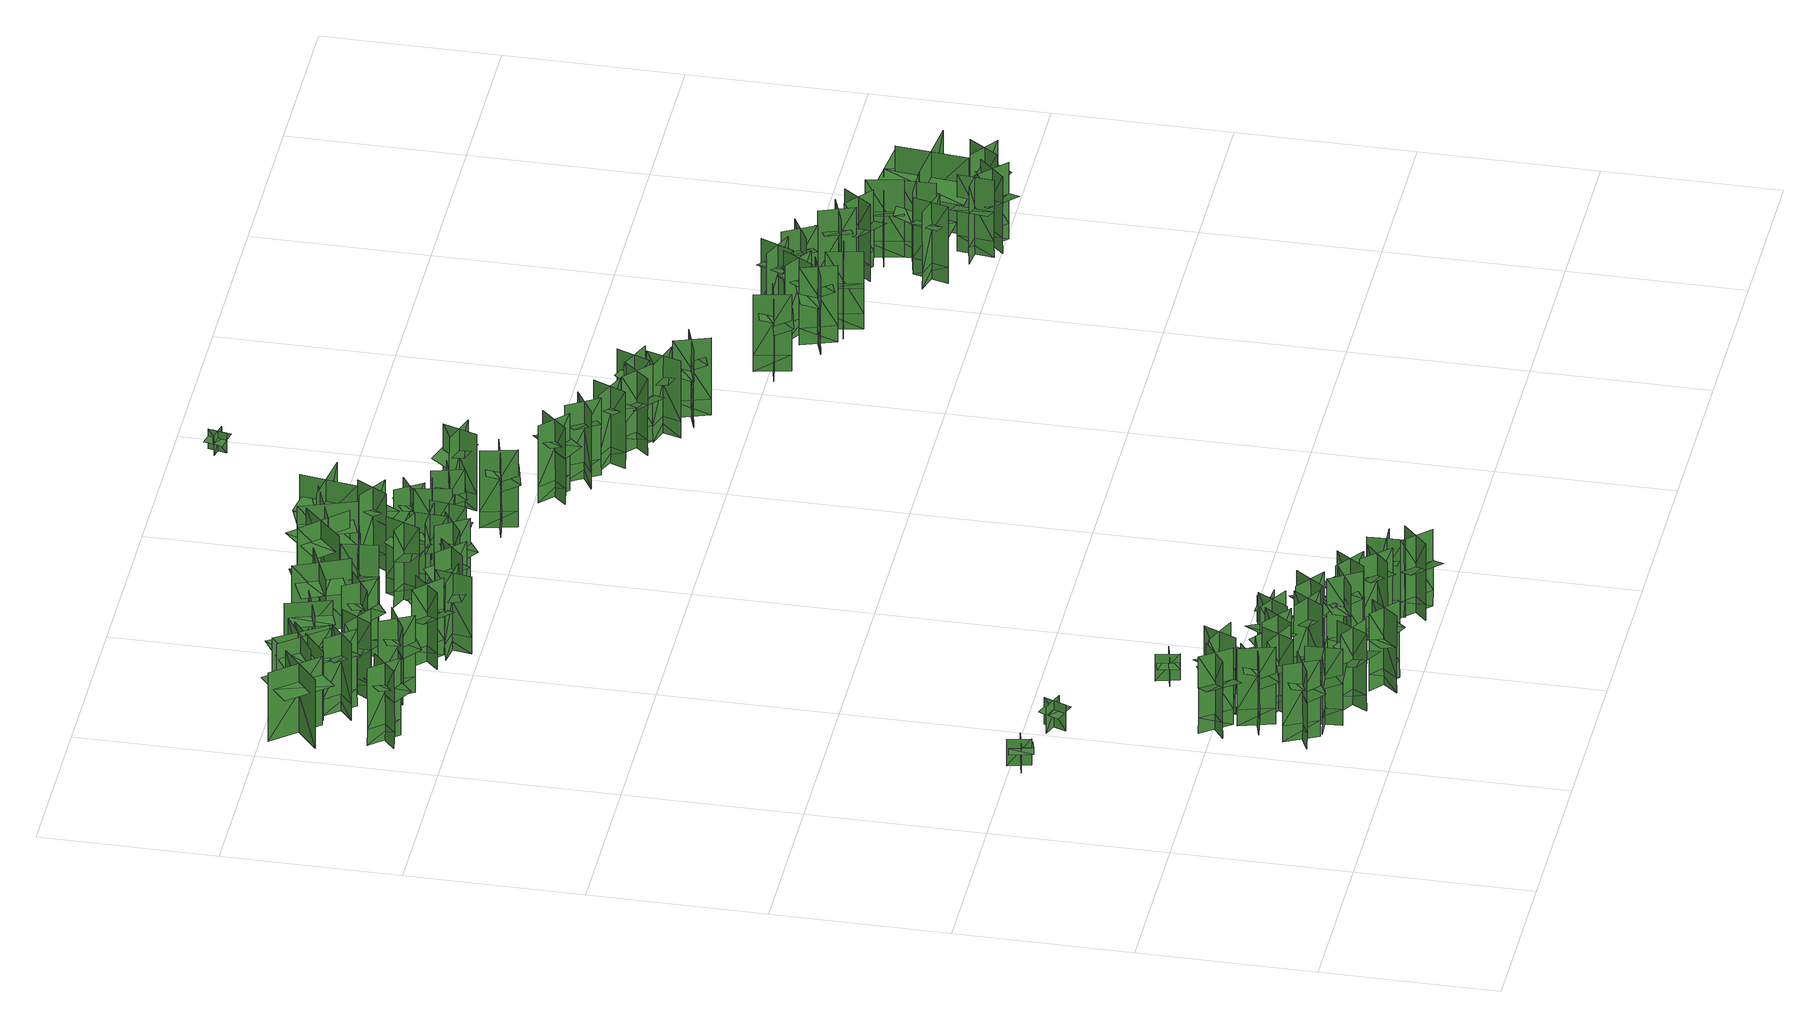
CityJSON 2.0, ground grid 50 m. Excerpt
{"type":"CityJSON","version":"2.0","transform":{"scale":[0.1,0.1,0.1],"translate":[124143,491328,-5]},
"CityObjects":{
"tree1":{"type":"SolitaryVegetationObject","geometry":[{"type":"MultiSurface","lod":"1","boundaries":[[[0,1,2]],[[0,2,3]],[[4,5,6]],[[4,6,7]],[[8,9,10]],[[8,10,11]],[[8,11,12]],[[8,12,13]]]}]},
"tree2":{"type":"SolitaryVegetationObject","geometry":[{"type":"MultiSurface","lod":"1","boundaries":[[[14,15,16]],[[14,16,17]],[[18,19,20]],[[18,20,21]],[[22,23,19]],[[22,19,18]],[[24,25,15]],[[24,15,14]],[[26,27,28]],[[26,28,29]],[[30,31,32]],[[30,32,33]]]}]},
"tree3":{"type":"SolitaryVegetationObject","geometry":[{"type":"MultiSurface","lod":"1","boundaries":[[[34,35,36]],[[34,36,37]],[[38,39,40]],[[38,40,41]],[[42,43,39]],[[42,39,38]],[[44,45,35]],[[44,35,34]],[[46,47,48]],[[46,48,49]],[[50,51,52]],[[50,52,53]]]}]},
"tree4":{"type":"SolitaryVegetationObject","geometry":[{"type":"MultiSurface","lod":"1","boundaries":[[[54,55,56]],[[54,56,57]],[[58,59,60]],[[58,60,61]],[[62,63,59]],[[62,59,58]],[[64,65,55]],[[64,55,54]],[[66,67,68]],[[66,68,69]],[[70,71,72]],[[70,72,73]]]}]},
"tree5":{"type":"SolitaryVegetationObject","geometry":[{"type":"MultiSurface","lod":"1","boundaries":[[[74,75,76]],[[74,76,77]],[[78,79,80]],[[78,80,81]],[[82,83,79]],[[82,79,78]],[[84,85,75]],[[84,75,74]],[[86,87,88]],[[86,88,89]],[[90,91,92]],[[90,92,93]]]}]},
"tree6":{"type":"SolitaryVegetationObject","geometry":[{"type":"MultiSurface","lod":"1","boundaries":[[[94,95,96]],[[94,96,97]],[[98,99,100]],[[98,100,101]],[[102,103,104]],[[102,104,105]],[[102,105,106]],[[102,106,107]]]}]},
"tree7":{"type":"SolitaryVegetationObject","geometry":[{"type":"MultiSurface","lod":"1","boundaries":[[[108,109,110]],[[108,110,111]],[[112,113,114]],[[112,114,115]],[[116,117,113]],[[116,113,112]],[[118,119,109]],[[118,109,108]],[[120,121,122]],[[120,122,123]],[[124,125,126]],[[124,126,127]]]}]},
"tree8":{"type":"SolitaryVegetationObject","geometry":[{"type":"MultiSurface","lod":"1","boundaries":[[[128,129,130]],[[128,130,131]],[[132,133,134]],[[132,134,135]],[[136,137,133]],[[136,133,132]],[[138,139,129]],[[138,129,128]],[[140,141,142]],[[140,142,143]],[[144,145,146]],[[144,146,147]]]}]},
"tree9":{"type":"SolitaryVegetationObject","geometry":[{"type":"MultiSurface","lod":"1","boundaries":[[[148,149,150]],[[148,150,151]],[[152,153,154]],[[152,154,155]],[[156,157,153]],[[156,153,152]],[[158,159,149]],[[158,149,148]],[[160,161,162]],[[160,162,163]],[[164,165,166]],[[164,166,167]]]}]},
"tree10":{"type":"SolitaryVegetationObject","geometry":[{"type":"MultiSurface","lod":"1","boundaries":[[[168,169,170]],[[168,170,171]],[[172,173,174]],[[172,174,175]],[[176,177,173]],[[176,173,172]],[[178,179,169]],[[178,169,168]],[[180,181,182]],[[180,182,183]],[[184,185,186]],[[184,186,187]]]}]},
"tree11":{"type":"SolitaryVegetationObject","geometry":[{"type":"MultiSurface","lod":"1","boundaries":[[[188,189,190]],[[188,190,191]],[[192,193,194]],[[192,194,195]],[[196,197,193]],[[196,193,192]],[[198,199,189]],[[198,189,188]],[[200,201,202]],[[200,202,203]],[[204,205,206]],[[204,206,207]]]}]},
"tree12":{"type":"SolitaryVegetationObject","geometry":[{"type":"MultiSurface","lod":"1","boundaries":[[[208,209,210]],[[208,210,211]],[[212,213,214]],[[212,214,215]],[[216,217,213]],[[216,213,212]],[[218,219,209]],[[218,209,208]],[[220,221,222]],[[220,222,223]],[[224,225,226]],[[224,226,227]]]}]},
"tree13":{"type":"SolitaryVegetationObject","geometry":[{"type":"MultiSurface","lod":"1","boundaries":[[[228,229,230]],[[228,230,231]],[[232,233,234]],[[232,234,235]],[[236,237,233]],[[236,233,232]],[[238,239,229]],[[238,229,228]],[[240,241,242]],[[240,242,243]],[[244,245,246]],[[244,246,247]]]}]},
"tree14":{"type":"SolitaryVegetationObject","geometry":[{"type":"MultiSurface","lod":"1","boundaries":[[[248,249,250]],[[248,250,251]],[[252,253,254]],[[252,254,255]],[[256,257,258]],[[256,258,259]],[[256,260,261]],[[256,261,257]]]}]},
"tree15":{"type":"SolitaryVegetationObject","geometry":[{"type":"MultiSurface","lod":"1","boundaries":[[[262,263,264]],[[262,264,265]],[[266,267,268]],[[266,268,269]],[[270,271,267]],[[270,267,266]],[[272,273,263]],[[272,263,262]],[[274,275,276]],[[274,276,277]],[[278,279,280]],[[278,280,281]]]}]},
"tree16":{"type":"SolitaryVegetationObject","geometry":[{"type":"MultiSurface","lod":"1","boundaries":[[[282,283,284]],[[282,284,285]],[[286,287,288]],[[286,288,289]],[[290,291,292]],[[290,292,293]],[[290,293,294]],[[290,294,295]]]}]},
"tree17":{"type":"SolitaryVegetationObject","geometry":[{"type":"MultiSurface","lod":"1","boundaries":[[[296,297,298]],[[296,298,299]],[[300,301,302]],[[300,302,303]],[[304,305,301]],[[304,301,300]],[[306,307,297]],[[306,297,296]],[[308,309,310]],[[308,310,311]],[[312,313,314]],[[312,314,315]]]}]},
"tree18":{"type":"SolitaryVegetationObject","geometry":[{"type":"MultiSurface","lod":"1","boundaries":[[[316,317,318]],[[316,318,319]],[[320,321,322]],[[320,322,323]],[[324,325,321]],[[324,321,320]],[[326,327,317]],[[326,317,316]],[[328,329,330]],[[328,330,331]],[[332,333,334]],[[332,334,335]]]}]},
"tree19":{"type":"SolitaryVegetationObject","geometry":[{"type":"MultiSurface","lod":"1","boundaries":[[[336,337,338]],[[336,338,339]],[[340,341,342]],[[340,342,343]],[[344,345,341]],[[344,341,340]],[[346,347,337]],[[346,337,336]],[[348,349,350]],[[348,350,351]],[[352,353,354]],[[352,354,355]]]}]},
"tree20":{"type":"SolitaryVegetationObject","geometry":[{"type":"MultiSurface","lod":"1","boundaries":[[[356,357,358]],[[356,358,359]],[[360,361,362]],[[360,362,363]],[[364,365,361]],[[364,361,360]],[[366,367,357]],[[366,357,356]],[[368,369,370]],[[368,370,371]],[[372,373,374]],[[372,374,375]]]}]},
"tree21":{"type":"SolitaryVegetationObject","geometry":[{"type":"MultiSurface","lod":"1","boundaries":[[[376,377,378]],[[376,378,379]],[[380,381,382]],[[380,382,383]],[[384,385,386]],[[384,386,387]],[[384,388,389]],[[384,389,385]]]}]},
"tree22":{"type":"SolitaryVegetationObject","geometry":[{"type":"MultiSurface","lod":"1","boundaries":[[[390,391,392]],[[390,392,393]],[[394,395,396]],[[394,396,397]],[[398,399,400]],[[398,400,401]],[[398,402,403]],[[398,403,399]]]}]},
"tree23":{"type":"SolitaryVegetationObject","geometry":[{"type":"MultiSurface","lod":"1","boundaries":[[[404,405,406]],[[404,406,407]],[[408,409,410]],[[408,410,411]],[[412,413,409]],[[412,409,408]],[[414,415,405]],[[414,405,404]],[[416,417,418]],[[416,418,419]],[[420,421,422]],[[420,422,423]]]}]},
"tree24":{"type":"SolitaryVegetationObject","geometry":[{"type":"MultiSurface","lod":"1","boundaries":[[[424,425,426]],[[424,426,427]],[[428,429,430]],[[428,430,431]],[[432,433,429]],[[432,429,428]],[[434,435,425]],[[434,425,424]],[[436,437,438]],[[436,438,439]],[[440,441,442]],[[440,442,443]]]}]},
"tree25":{"type":"SolitaryVegetationObject","geometry":[{"type":"MultiSurface","lod":"1","boundaries":[[[444,445,446]],[[444,446,447]],[[448,449,450]],[[448,450,451]],[[452,453,449]],[[452,449,448]],[[454,455,445]],[[454,445,444]],[[456,457,458]],[[456,458,459]],[[460,461,462]],[[460,462,463]]]}]},
"tree26":{"type":"SolitaryVegetationObject","geometry":[{"type":"MultiSurface","lod":"1","boundaries":[[[464,465,466]],[[464,466,467]],[[468,469,470]],[[468,470,471]],[[472,473,469]],[[472,469,468]],[[474,475,465]],[[474,465,464]],[[476,477,478]],[[476,478,479]],[[480,481,482]],[[480,482,483]]]}]},
"tree27":{"type":"SolitaryVegetationObject","geometry":[{"type":"MultiSurface","lod":"1","boundaries":[[[484,485,486]],[[484,486,487]],[[488,489,490]],[[488,490,491]],[[492,493,494]],[[492,494,495]],[[492,495,496]],[[492,496,497]]]}]},
"tree28":{"type":"SolitaryVegetationObject","geometry":[{"type":"MultiSurface","lod":"1","boundaries":[[[498,499,500]],[[498,500,501]],[[502,503,504]],[[502,504,505]],[[506,507,503]],[[506,503,502]],[[508,509,499]],[[508,499,498]],[[510,511,512]],[[510,512,513]],[[514,515,516]],[[514,516,517]]]}]},
"tree29":{"type":"SolitaryVegetationObject","geometry":[{"type":"MultiSurface","lod":"1","boundaries":[[[518,519,520]],[[518,520,521]],[[522,523,524]],[[522,524,525]],[[526,527,523]],[[526,523,522]],[[528,529,519]],[[528,519,518]],[[530,531,532]],[[530,532,533]],[[534,535,536]],[[534,536,537]]]}]},
"tree30":{"type":"SolitaryVegetationObject","geometry":[{"type":"MultiSurface","lod":"1","boundaries":[[[538,539,540]],[[538,540,541]],[[542,543,544]],[[542,544,545]],[[546,547,543]],[[546,543,542]],[[548,549,539]],[[548,539,538]],[[550,551,552]],[[550,552,553]],[[554,555,556]],[[554,556,557]]]}]},
"tree31":{"type":"SolitaryVegetationObject","geometry":[{"type":"MultiSurface","lod":"1","boundaries":[[[558,559,560]],[[558,560,561]],[[562,563,564]],[[562,564,565]],[[566,567,568]],[[566,568,569]],[[566,570,571]],[[566,571,567]]]}]},
"tree32":{"type":"SolitaryVegetationObject","geometry":[{"type":"MultiSurface","lod":"1","boundaries":[[[572,573,574]],[[572,574,575]],[[576,577,578]],[[576,578,579]],[[580,581,577]],[[580,577,576]],[[582,583,573]],[[582,573,572]],[[584,585,586]],[[584,586,587]],[[588,589,590]],[[588,590,591]]]}]},
"tree33":{"type":"SolitaryVegetationObject","geometry":[{"type":"MultiSurface","lod":"1","boundaries":[[[592,593,594]],[[592,594,595]],[[596,597,598]],[[596,598,599]],[[600,601,597]],[[600,597,596]],[[602,603,593]],[[602,593,592]],[[604,605,606]],[[604,606,607]],[[608,609,610]],[[608,610,611]]]}]},
"tree34":{"type":"SolitaryVegetationObject","geometry":[{"type":"MultiSurface","lod":"1","boundaries":[[[612,613,614]],[[612,614,615]],[[616,617,618]],[[616,618,619]],[[620,621,622]],[[620,622,623]],[[620,624,625]],[[620,625,621]]]}]},
"tree35":{"type":"SolitaryVegetationObject","geometry":[{"type":"MultiSurface","lod":"1","boundaries":[[[626,627,628]],[[626,628,629]],[[630,631,632]],[[630,632,633]],[[634,635,631]],[[634,631,630]],[[636,637,627]],[[636,627,626]],[[638,639,640]],[[638,640,641]],[[642,643,644]],[[642,644,645]]]}]},
"tree36":{"type":"SolitaryVegetationObject","geometry":[{"type":"MultiSurface","lod":"1","boundaries":[[[646,647,648]],[[646,648,649]],[[650,651,652]],[[650,652,653]],[[654,655,651]],[[654,651,650]],[[656,657,647]],[[656,647,646]],[[658,659,660]],[[658,660,661]],[[662,663,664]],[[662,664,665]]]}]},
"tree37":{"type":"SolitaryVegetationObject","geometry":[{"type":"MultiSurface","lod":"1","boundaries":[[[666,667,668]],[[666,668,669]],[[670,671,672]],[[670,672,673]],[[674,675,671]],[[674,671,670]],[[676,677,667]],[[676,667,666]],[[678,679,680]],[[678,680,681]],[[682,683,684]],[[682,684,685]]]}]},
"tree38":{"type":"SolitaryVegetationObject","geometry":[{"type":"MultiSurface","lod":"1","boundaries":[[[686,687,688]],[[686,688,689]],[[690,691,692]],[[690,692,693]],[[694,695,691]],[[694,691,690]],[[696,697,687]],[[696,687,686]],[[698,699,700]],[[698,700,701]],[[702,703,704]],[[702,704,705]]]}]},
"tree39":{"type":"SolitaryVegetationObject","geometry":[{"type":"MultiSurface","lod":"1","boundaries":[[[706,707,708]],[[706,708,709]],[[710,711,712]],[[710,712,713]],[[714,715,711]],[[714,711,710]],[[716,717,707]],[[716,707,706]],[[718,719,720]],[[718,720,721]],[[722,723,724]],[[722,724,725]]]}]},
"tree40":{"type":"SolitaryVegetationObject","geometry":[{"type":"MultiSurface","lod":"1","boundaries":[[[726,727,728]],[[726,728,729]],[[730,731,732]],[[730,732,733]],[[734,735,736]],[[734,736,737]],[[734,738,739]],[[734,739,735]]]}]},
"tree41":{"type":"SolitaryVegetationObject","geometry":[{"type":"MultiSurface","lod":"1","boundaries":[[[740,741,742]],[[740,742,743]],[[744,745,746]],[[744,746,747]],[[748,749,745]],[[748,745,744]],[[750,751,741]],[[750,741,740]],[[752,753,754]],[[752,754,755]],[[756,757,758]],[[756,758,759]]]}]},
"tree42":{"type":"SolitaryVegetationObject","geometry":[{"type":"MultiSurface","lod":"1","boundaries":[[[760,761,762]],[[760,762,763]],[[764,765,766]],[[764,766,767]],[[768,769,770]],[[768,770,771]],[[768,772,773]],[[768,773,769]]]}]},
"tree43":{"type":"SolitaryVegetationObject","geometry":[{"type":"MultiSurface","lod":"1","boundaries":[[[774,775,776]],[[774,776,777]],[[778,779,780]],[[778,780,781]],[[782,783,779]],[[782,779,778]],[[784,785,775]],[[784,775,774]],[[786,787,788]],[[786,788,789]],[[790,791,792]],[[790,792,793]]]}]},
"tree44":{"type":"SolitaryVegetationObject","geometry":[{"type":"MultiSurface","lod":"1","boundaries":[[[794,795,796]],[[794,796,797]],[[798,799,800]],[[798,800,801]],[[802,803,799]],[[802,799,798]],[[804,805,795]],[[804,795,794]],[[806,807,808]],[[806,808,809]],[[810,811,812]],[[810,812,813]]]}]},
"tree45":{"type":"SolitaryVegetationObject","geometry":[{"type":"MultiSurface","lod":"1","boundaries":[[[814,815,816]],[[814,816,817]],[[818,819,820]],[[818,820,821]],[[822,823,819]],[[822,819,818]],[[824,825,815]],[[824,815,814]],[[826,827,828]],[[826,828,829]],[[830,831,832]],[[830,832,833]]]}]},
"tree46":{"type":"SolitaryVegetationObject","geometry":[{"type":"MultiSurface","lod":"1","boundaries":[[[834,835,836]],[[834,836,837]],[[838,839,840]],[[838,840,841]],[[842,843,844]],[[842,844,845]],[[842,845,846]],[[842,846,847]]]}]},
"tree47":{"type":"SolitaryVegetationObject","geometry":[{"type":"MultiSurface","lod":"1","boundaries":[[[848,849,850]],[[848,850,851]],[[852,853,854]],[[852,854,855]],[[856,857,853]],[[856,853,852]],[[858,859,849]],[[858,849,848]],[[860,861,862]],[[860,862,863]],[[864,865,866]],[[864,866,867]]]}]},
"tree48":{"type":"SolitaryVegetationObject","geometry":[{"type":"MultiSurface","lod":"1","boundaries":[[[868,869,870]],[[868,870,871]],[[872,873,874]],[[872,874,875]],[[876,877,873]],[[876,873,872]],[[878,879,869]],[[878,869,868]],[[880,881,882]],[[880,882,883]],[[884,885,886]],[[884,886,887]]]}]},
"tree49":{"type":"SolitaryVegetationObject","geometry":[{"type":"MultiSurface","lod":"1","boundaries":[[[888,889,890]],[[888,890,891]],[[892,893,894]],[[892,894,895]],[[896,897,893]],[[896,893,892]],[[898,899,889]],[[898,889,888]],[[900,901,902]],[[900,902,903]],[[904,905,906]],[[904,906,907]]]}]},
"tree50":{"type":"SolitaryVegetationObject","geometry":[{"type":"MultiSurface","lod":"1","boundaries":[[[908,909,910]],[[908,910,911]],[[912,913,914]],[[912,914,915]],[[916,917,913]],[[916,913,912]],[[918,919,909]],[[918,909,908]],[[920,921,922]],[[920,922,923]],[[924,925,926]],[[924,926,927]]]}]},
"tree51":{"type":"SolitaryVegetationObject","geometry":[{"type":"MultiSurface","lod":"1","boundaries":[[[928,929,930]],[[928,930,931]],[[932,933,934]],[[932,934,935]],[[936,937,933]],[[936,933,932]],[[938,939,929]],[[938,929,928]],[[940,941,942]],[[940,942,943]],[[944,945,946]],[[944,946,947]]]}]},
"tree52":{"type":"SolitaryVegetationObject","geometry":[{"type":"MultiSurface","lod":"1","boundaries":[[[948,949,950]],[[948,950,951]],[[952,953,954]],[[952,954,955]],[[956,957,953]],[[956,953,952]],[[958,959,949]],[[958,949,948]],[[960,961,962]],[[960,962,963]],[[964,965,966]],[[964,966,967]]]}]},
"tree53":{"type":"SolitaryVegetationObject","geometry":[{"type":"MultiSurface","lod":"1","boundaries":[[[968,969,970]],[[968,970,971]],[[972,973,974]],[[972,974,975]],[[976,977,973]],[[976,973,972]],[[978,979,969]],[[978,969,968]],[[980,981,982]],[[980,982,983]],[[984,985,986]],[[984,986,987]]]}]},
"tree54":{"type":"SolitaryVegetationObject","geometry":[{"type":"MultiSurface","lod":"1","boundaries":[[[988,989,990]],[[988,990,991]],[[992,993,994]],[[992,994,995]],[[996,997,998]],[[996,998,999]],[[996,999,1000]],[[996,1000,1001]]]}]},
"tree55":{"type":"SolitaryVegetationObject","geometry":[{"type":"MultiSurface","lod":"1","boundaries":[[[1002,1003,1004]],[[1002,1004,1005]],[[1006,1007,1008]],[[1006,1008,1009]],[[1010,1011,1007]],[[1010,1007,1006]],[[1012,1013,1003]],[[1012,1003,1002]],[[1014,1015,1016]],[[1014,1016,1017]],[[1018,1019,1020]],[[1018,1020,1021]]]}]},
"tree56":{"type":"SolitaryVegetationObject","geometry":[{"type":"MultiSurface","lod":"1","boundaries":[[[1022,1023,1024]],[[1022,1024,1025]],[[1026,1027,1028]],[[1026,1028,1029]],[[1030,1031,1027]],[[1030,1027,1026]],[[1032,1033,1023]],[[1032,1023,1022]],[[1034,1035,1036]],[[1034,1036,1037]],[[1038,1039,1040]],[[1038,1040,1041]]]}]},
"tree57":{"type":"SolitaryVegetationObject","geometry":[{"type":"MultiSurface","lod":"1","boundaries":[[[1042,1043,1044]],[[1042,1044,1045]],[[1046,1047,1048]],[[1046,1048,1049]],[[1050,1051,1047]],[[1050,1047,1046]],[[1052,1053,1043]],[[1052,1043,1042]],[[1054,1055,1056]],[[1054,1056,1057]],[[1058,1059,1060]],[[1058,1060,1061]]]}]},
"tree58":{"type":"SolitaryVegetationObject","geometry":[{"type":"MultiSurface","lod":"1","boundaries":[[[1062,1063,1064]],[[1062,1064,1065]],[[1066,1067,1068]],[[1066,1068,1069]],[[1070,1071,1067]],[[1070,1067,1066]],[[1072,1073,1063]],[[1072,1063,1062]],[[1074,1075,1076]],[[1074,1076,1077]],[[1078,1079,1080]],[[1078,1080,1081]]]}]},
"tree59":{"type":"SolitaryVegetationObject","geometry":[{"type":"MultiSurface","lod":"1","boundaries":[[[1082,1083,1084]],[[1082,1084,1085]],[[1086,1087,1088]],[[1086,1088,1089]],[[1090,1091,1087]],[[1090,1087,1086]],[[1092,1093,1083]],[[1092,1083,1082]],[[1094,1095,1096]],[[1094,1096,1097]],[[1098,1099,1100]],[[1098,1100,1101]]]}]},
"tree60":{"type":"SolitaryVegetationObject","geometry":[{"type":"MultiSurface","lod":"1","boundaries":[[[1102,1103,1104]],[[1102,1104,1105]],[[1106,1107,1108]],[[1106,1108,1109]],[[1110,1111,1107]],[[1110,1107,1106]],[[1112,1113,1103]],[[1112,1103,1102]],[[1114,1115,1116]],[[1114,1116,1117]],[[1118,1119,1120]],[[1118,1120,1121]]]}]},
"tree61":{"type":"SolitaryVegetationObject","geometry":[{"type":"MultiSurface","lod":"1","boundaries":[[[1122,1123,1124]],[[1122,1124,1125]],[[1126,1127,1128]],[[1126,1128,1129]],[[1130,1131,1127]],[[1130,1127,1126]],[[1132,1133,1123]],[[1132,1123,1122]],[[1134,1135,1136]],[[1134,1136,1137]],[[1138,1139,1140]],[[1138,1140,1141]]]}]},
"tree62":{"type":"SolitaryVegetationObject","geometry":[{"type":"MultiSurface","lod":"1","boundaries":[[[1142,1143,1144]],[[1142,1144,1145]],[[1146,1147,1148]],[[1146,1148,1149]],[[1150,1151,1147]],[[1150,1147,1146]],[[1152,1153,1143]],[[1152,1143,1142]],[[1154,1155,1156]],[[1154,1156,1157]],[[1158,1159,1160]],[[1158,1160,1161]]]}]},
"tree63":{"type":"SolitaryVegetationObject","geometry":[{"type":"MultiSurface","lod":"1","boundaries":[[[1162,1163,1164]],[[1162,1164,1165]],[[1166,1167,1168]],[[1166,1168,1169]],[[1170,1171,1167]],[[1170,1167,1166]],[[1172,1173,1163]],[[1172,1163,1162]],[[1174,1175,1176]],[[1174,1176,1177]],[[1178,1179,1180]],[[1178,1180,1181]]]}]},
"tree64":{"type":"SolitaryVegetationObject","geometry":[{"type":"MultiSurface","lod":"1","boundaries":[[[1182,1183,1184]],[[1182,1184,1185]],[[1186,1187,1188]],[[1186,1188,1189]],[[1190,1191,1187]],[[1190,1187,1186]],[[1192,1193,1183]],[[1192,1183,1182]],[[1194,1195,1196]],[[1194,1196,1197]],[[1198,1199,1200]],[[1198,1200,1201]]]}]},
"tree65":{"type":"SolitaryVegetationObject","geometry":[{"type":"MultiSurface","lod":"1","boundaries":[[[1202,1203,1204]],[[1202,1204,1205]],[[1206,1207,1208]],[[1206,1208,1209]],[[1210,1211,1207]],[[1210,1207,1206]],[[1212,1213,1203]],[[1212,1203,1202]],[[1214,1215,1216]],[[1214,1216,1217]],[[1218,1219,1220]],[[1218,1220,1221]]]}]},
"tree66":{"type":"SolitaryVegetationObject","geometry":[{"type":"MultiSurface","lod":"1","boundaries":[[[1222,1223,1224]],[[1222,1224,1225]],[[1226,1227,1228]],[[1226,1228,1229]],[[1230,1231,1227]],[[1230,1227,1226]],[[1232,1233,1223]],[[1232,1223,1222]],[[1234,1235,1236]],[[1234,1236,1237]],[[1238,1239,1240]],[[1238,1240,1241]]]}]},
"tree67":{"type":"SolitaryVegetationObject","geometry":[{"type":"MultiSurface","lod":"1","boundaries":[[[1242,1243,1244]],[[1242,1244,1245]],[[1246,1247,1248]],[[1246,1248,1249]],[[1250,1251,1247]],[[1250,1247,1246]],[[1252,1253,1243]],[[1252,1243,1242]],[[1254,1255,1256]],[[1254,1256,1257]],[[1258,1259,1260]],[[1258,1260,1261]]]}]},
"tree68":{"type":"SolitaryVegetationObject","geometry":[{"type":"MultiSurface","lod":"1","boundaries":[[[1262,1263,1264]],[[1262,1264,1265]],[[1266,1267,1268]],[[1266,1268,1269]],[[1270,1271,1267]],[[1270,1267,1266]],[[1272,1273,1263]],[[1272,1263,1262]],[[1274,1275,1276]],[[1274,1276,1277]],[[1278,1279,1280]],[[1278,1280,1281]]]}]},
"tree69":{"type":"SolitaryVegetationObject","geometry":[{"type":"MultiSurface","lod":"1","boundaries":[[[1282,1283,1284]],[[1282,1284,1285]],[[1286,1287,1288]],[[1286,1288,1289]],[[1290,1291,1287]],[[1290,1287,1286]],[[1292,1293,1283]],[[1292,1283,1282]],[[1294,1295,1296]],[[1294,1296,1297]],[[1298,1299,1300]],[[1298,1300,1301]]]}]},
"tree70":{"type":"SolitaryVegetationObject","geometry":[{"type":"MultiSurface","lod":"1","boundaries":[[[1302,1303,1304]],[[1302,1304,1305]],[[1306,1307,1308]],[[1306,1308,1309]],[[1310,1311,1307]],[[1310,1307,1306]],[[1312,1313,1303]],[[1312,1303,1302]],[[1314,1315,1316]],[[1314,1316,1317]],[[1318,1319,1320]],[[1318,1320,1321]]]}]},
"tree71":{"type":"SolitaryVegetationObject","geometry":[{"type":"MultiSurface","lod":"1","boundaries":[[[1322,1323,1324]],[[1322,1324,1325]],[[1326,1327,1328]],[[1326,1328,1329]],[[1330,1331,1332]],[[1330,1332,1333]],[[1330,1333,1334]],[[1330,1334,1335]]]}]},
"tree72":{"type":"SolitaryVegetationObject","geometry":[{"type":"MultiSurface","lod":"1","boundaries":[[[1336,1337,1338]],[[1336,1338,1339]],[[1340,1341,1342]],[[1340,1342,1343]],[[1344,1345,1341]],[[1344,1341,1340]],[[1346,1347,1337]],[[1346,1337,1336]],[[1348,1349,1350]],[[1348,1350,1351]],[[1352,1353,1354]],[[1352,1354,1355]]]}]}
},
"vertices":[
[332,1010,10],[348,945,10],[348,945,94],[332,1010,94],[304,965,10],[369,981,10],[369,981,94],[304,965,94],[328,1005,67],[298,998,67],[315,933,67],[345,940,67],[375,948,67],[358,1013,67],
[641,276,74],[548,232,74],[547,233,268],[641,277,268],[568,303,74],[612,209,74],[613,209,268],[569,303,268],[569,303,22],[613,209,22],[641,277,22],[547,233,22],[641,277,169],[547,233,169],[570,185,187],[663,229,187],[560,239,199],[630,272,199],[613,308,210],[543,274,210],
[726,211,75],[622,203,75],[622,205,270],[726,212,270],[667,262,76],[674,159,76],[675,159,270],[668,262,270],[668,262,24],[675,159,24],[726,212,24],[622,205,24],[726,212,170],[622,204,170],[626,151,189],[730,159,189],[637,205,201],[714,211,201],[711,251,212],[633,244,212],
[644,452,61],[583,535,61],[585,536,255],[646,453,255],[657,529,61],[573,468,61],[574,467,255],[657,528,255],[657,528,9],[574,467,9],[646,453,9],[585,536,9],[645,452,156],[584,536,156],[541,505,174],[602,421,174],[593,524,186],[639,462,186],[670,485,197],[624,548,197],
[707,402,62],[607,373,62],[607,375,257],[706,404,257],[638,440,63],[668,341,63],[668,341,257],[639,440,257],[639,440,11],[668,341,11],[706,404,11],[607,375,11],[706,403,157],[607,374,157],[622,323,176],[721,353,176],[621,378,188],[695,401,188],[684,438,199],[609,416,199],
[503,936,13],[565,912,13],[565,912,97],[503,936,97],[524,887,13],[548,950,13],[548,950,97],[524,887,97],[505,930,70],[494,901,70],[557,878,70],[568,907,70],[578,936,70],[516,959,70],
[825,124,77],[735,175,77],[736,177,272],[826,126,272],[804,200,77],[754,110,77],[754,109,272],[805,199,272],[805,199,26],[754,109,26],[826,126,26],[736,177,26],[826,125,172],[735,176,172],[710,130,191],[800,79,191],[748,169,203],[816,132,203],[835,166,213],[767,203,213],
[782,321,62],[689,367,62],[689,368,257],[782,322,257],[757,395,63],[711,302,63],[712,302,257],[758,395,257],[758,395,11],[712,302,11],[782,322,11],[689,368,11],[782,322,157],[689,368,157],[666,320,176],[759,274,176],[702,361,188],[772,327,188],[789,363,199],[719,397,199],
[695,456,59],[737,550,59],[739,550,254],[697,455,254],[768,484,59],[674,526,59],[673,525,254],[768,483,254],[768,483,8],[673,525,8],[697,455,8],[739,550,8],[696,455,154],[738,550,154],[690,571,173],[648,477,173],[732,537,185],[701,466,185],[737,450,195],[768,521,195],
[848,47,81],[916,126,81],[917,125,276],[850,46,276],[926,53,82],[848,120,82],[847,120,276],[926,52,276],[926,52,30],[847,120,30],[850,46,30],[917,125,30],[849,47,176],[916,125,176],[876,160,195],[809,81,195],[907,114,207],[857,55,207],[887,30,218],[937,89,218],
[823,425,40],[789,472,40],[790,473,149],[824,426,149],[831,469,40],[783,434,40],[784,434,149],[831,468,149],[831,468,11],[784,434,11],[824,426,11],[790,473,11],[824,425,93],[790,473,93],[766,455,104],[800,408,104],[794,466,111],[820,431,111],[838,444,117],[812,479,117],
[783,400,61],[865,338,61],[864,336,256],[782,399,256],[793,323,61],[855,405,61],[855,406,256],[792,323,256],[792,323,10],[855,406,10],[782,399,10],[864,336,10],[782,399,156],[864,337,156],[896,379,175],[814,442,175],[853,345,187],[791,392,187],[767,360,197],[830,314,197],
[181,2707,62],[104,2638,62],[103,2640,257],[180,2709,257],[103,2712,62],[172,2635,62],[172,2635,257],[103,2713,257],[103,2713,11],[172,2635,11],[180,2709,11],[103,2640,11],[180,2708,157],[103,2639,157],[138,2600,176],[215,2669,176],[114,2649,188],[171,2701,188],[145,2730,198],[87,2678,198],
[48,2972,28],[154,2845,28],[154,2845,247],[48,2972,247],[37,2842,28],[164,2947,28],[164,2947,247],[37,2842,247],[57,2961,190],[154,2845,190],[204,2886,190],[108,3003,190],[7,2919,190],[104,2803,190],
[867,348,63],[919,438,63],[920,437,258],[868,348,258],[943,368,64],[853,420,64],[853,419,258],[942,367,258],[942,367,12],[853,419,12],[868,348,12],[920,437,12],[868,348,158],[920,437,158],[874,464,177],[822,375,177],[913,425,189],[874,358,189],[908,338,200],[947,406,200],
[853,668,16],[787,653,16],[787,653,100],[853,668,100],[807,696,16],[823,631,16],[823,631,100],[807,696,100],[847,672,73],[840,702,73],[775,685,73],[782,655,73],[790,625,73],[855,641,73],
[882,334,60],[969,278,60],[968,277,254],[881,332,254],[898,257,60],[954,345,60],[953,345,254],[898,258,254],[898,258,8],[953,345,8],[881,332,8],[968,277,8],[881,333,155],[969,277,155],[997,322,174],[909,377,174],[957,285,185],[891,326,185],[870,293,196],[936,252,196],
[1007,202,58],[1096,256,58],[1097,254,253],[1008,201,253],[1083,183,59],[1030,272,59],[1029,271,253],[1082,182,253],[1082,182,7],[1029,271,7],[1008,201,7],[1097,254,7],[1008,201,153],[1097,255,153],[1069,300,172],[981,246,172],[1084,247,184],[1018,207,184],[1039,173,195],[1105,214,195],
[226,2857,62],[293,2778,62],[291,2777,256],[225,2856,256],[219,2779,62],[298,2846,62],[297,2846,256],[218,2779,256],[218,2779,10],[297,2846,10],[225,2856,10],[291,2777,10],[225,2856,157],[292,2777,157],[332,2811,176],[265,2890,176],[283,2788,187],[232,2847,187],[202,2821,198],[253,2762,198],
[1054,356,60],[991,273,60],[990,274,254],[1052,357,254],[976,345,60],[1059,283,60],[1059,284,254],[976,346,254],[976,346,8],[1059,284,8],[1052,357,8],[990,274,8],[1053,356,155],[990,274,155],[1032,242,173],[1095,325,173],[999,285,185],[1045,348,185],[1014,371,196],[967,309,196],
[199,2979,22],[302,2849,22],[302,2849,242],[199,2979,242],[185,2849,22],[315,2952,22],[315,2952,242],[185,2849,242],[208,2968,185],[302,2849,185],[353,2890,185],[259,3008,185],[157,2928,185],[250,2809,185],
[177,2882,30],[317,2970,30],[317,2970,249],[177,2882,249],[304,2854,30],[216,2994,30],[216,2994,249],[304,2854,249],[189,2890,193],[317,2970,193],[282,3026,193],[154,2945,193],[223,2835,193],[351,2915,193],
[411,2704,62],[319,2656,62],[318,2657,257],[410,2705,257],[336,2728,62],[384,2636,62],[385,2636,257],[337,2728,257],[337,2728,10],[385,2636,10],[410,2705,10],[318,2657,10],[410,2705,157],[318,2657,157],[343,2610,176],[435,2658,176],[331,2663,188],[400,2700,188],[381,2735,198],[313,2698,198],
[395,2758,61],[307,2813,61],[308,2814,256],[395,2759,256],[378,2834,61],[322,2746,61],[323,2746,256],[378,2833,256],[378,2833,10],[323,2746,10],[395,2759,10],[308,2814,10],[395,2758,156],[307,2813,156],[279,2769,175],[367,2714,175],[319,2806,187],[386,2765,187],[406,2798,197],[340,2839,197],
[1098,262,58],[1181,201,58],[1180,199,252],[1097,260,252],[1109,184,58],[1170,268,58],[1170,269,252],[1109,185,252],[1109,185,6],[1170,269,6],[1097,260,6],[1180,199,6],[1097,261,153],[1181,200,153],[1212,243,171],[1128,304,171],[1169,208,183],[1106,254,183],[1083,222,194],[1146,176,194],
[1134,202,64],[1205,126,64],[1203,125,258],[1133,201,258],[1131,124,64],[1207,195,64],[1206,195,258],[1130,125,258],[1130,125,12],[1206,195,12],[1133,201,12],[1203,125,12],[1133,202,159],[1204,126,159],[1243,162,177],[1172,238,177],[1194,136,189],[1141,193,189],[1112,166,200],[1165,109,200],
[1170,442,21],[1103,447,21],[1103,447,105],[1170,442,105],[1135,482,21],[1130,415,21],[1130,415,105],[1135,482,105],[1166,447,78],[1168,478,78],[1101,482,78],[1099,451,78],[1098,420,78],[1165,416,78],
[1320,37,59],[1248,111,59],[1249,112,253],[1321,38,253],[1321,115,59],[1247,43,59],[1248,43,253],[1322,115,253],[1322,115,7],[1248,43,7],[1321,38,7],[1249,112,7],[1321,38,154],[1249,112,154],[1211,75,172],[1283,1,172],[1258,102,184],[1313,47,184],[1341,74,195],[1287,129,195],
[1251,205,58],[1256,101,58],[1255,101,253],[1250,205,253],[1198,147,58],[1302,152,58],[1302,153,253],[1198,148,253],[1198,148,6],[1302,153,6],[1250,205,6],[1255,101,6],[1250,205,153],[1255,101,153],[1308,104,172],[1303,207,172],[1255,116,184],[1250,193,184],[1211,191,194],[1215,114,194],
[580,2595,60],[507,2668,60],[508,2669,255],[581,2596,255],[580,2673,61],[507,2600,61],[507,2599,255],[581,2672,255],[581,2672,9],[507,2599,9],[581,2596,9],[508,2669,9],[580,2595,155],[507,2669,155],[470,2631,174],[543,2558,174],[517,2659,186],[573,2604,186],[600,2632,197],[545,2687,197],
[466,3009,24],[505,2885,24],[505,2885,196],[466,3009,196],[419,2917,24],[543,2957,24],[543,2957,196],[419,2917,196],[469,2998,151],[505,2885,151],[554,2901,151],[518,3014,151],[420,2982,151],[457,2869,151],
[564,2839,61],[477,2783,61],[476,2785,256],[563,2841,256],[488,2856,62],[544,2769,62],[545,2770,256],[489,2857,256],[489,2857,10],[545,2770,10],[563,2841,10],[476,2785,10],[564,2840,156],[477,2784,156],[505,2740,175],[592,2796,175],[489,2792,187],[554,2834,187],[532,2867,198],[467,2825,198],
[557,2588,59],[660,2572,59],[660,2570,254],[557,2586,254],[603,2524,60],[619,2626,60],[619,2627,254],[602,2524,254],[602,2524,8],[619,2627,8],[557,2586,8],[660,2570,8],[557,2587,154],[660,2571,154],[668,2623,173],[566,2639,173],[646,2573,185],[569,2584,185],[563,2545,196],[640,2534,196],
[533,2909,18],[685,2973,18],[685,2973,238],[533,2909,238],[654,2861,18],[589,3013,18],[589,3013,238],[654,2861,238],[546,2914,181],[685,2973,181],[659,3033,181],[520,2974,181],[571,2854,181],[710,2913,181],
[695,2644,63],[767,2570,63],[766,2569,258],[694,2643,258],[694,2566,63],[768,2638,63],[767,2639,258],[693,2567,258],[693,2567,12],[767,2639,12],[694,2643,12],[766,2569,12],[695,2644,158],[767,2569,158],[805,2606,177],[732,2680,177],[757,2579,189],[702,2635,189],[674,2607,199],[729,2552,199],
[703,2796,61],[690,2899,61],[692,2899,256],[705,2797,256],[752,2858,62],[649,2845,62],[649,2844,256],[752,2857,256],[752,2857,10],[649,2844,10],[705,2797,10],[692,2899,10],[704,2797,156],[692,2899,156],[639,2893,175],[652,2790,175],[693,2885,187],[703,2808,187],[742,2813,198],[732,2890,198],
[877,2732,62],[781,2770,62],[782,2772,256],[878,2733,256],[847,2804,62],[808,2708,62],[809,2707,256],[848,2804,256],[848,2804,10],[809,2707,10],[878,2733,10],[782,2772,10],[878,2733,157],[782,2771,157],[762,2722,175],[858,2684,175],[795,2766,187],[867,2738,187],[882,2774,198],[809,2803,198],
[900,2651,62],[813,2596,62],[812,2597,256],[899,2653,256],[824,2669,62],[879,2581,62],[880,2582,256],[825,2669,256],[825,2669,10],[880,2582,10],[899,2653,10],[812,2597,10],[900,2652,157],[812,2597,157],[840,2552,176],[928,2608,176],[824,2604,187],[889,2646,187],[868,2679,198],[803,2637,198],
[936,2688,62],[832,2694,62],[832,2695,256],[936,2690,256],[884,2747,62],[878,2643,62],[879,2643,256],[884,2747,256],[884,2747,10],[879,2643,10],[936,2690,10],[832,2695,10],[936,2689,157],[832,2695,157],[830,2642,175],[933,2637,175],[847,2694,187],[924,2691,187],[926,2730,198],[848,2733,198],
[743,2913,26],[864,3026,26],[864,3026,245],[743,2913,245],[874,2909,26],[761,3030,26],[761,3030,245],[874,2909,245],[753,2923,188],[864,3026,188],[819,3074,188],[709,2970,188],[798,2875,188],[908,2978,188],
[949,2705,62],[934,2603,62],[933,2603,256],[948,2705,256],[886,2659,62],[989,2644,62],[989,2644,256],[886,2660,256],[886,2660,10],[989,2644,10],[948,2705,10],[933,2603,10],[948,2705,157],[933,2603,157],[985,2595,175],[1001,2698,175],[935,2617,187],[946,2694,187],[907,2699,198],[896,2622,198],
[920,2895,27],[863,3050,27],[863,3050,247],[920,2895,247],[974,3014,27],[819,2957,27],[819,2957,247],[974,3014,247],[915,2908,190],[863,3050,190],[802,3027,190],[854,2885,190],[977,2931,190],[924,3073,190],
[1012,2656,62],[994,2758,62],[995,2758,256],[1014,2656,256],[1057,2720,62],[955,2701,62],[955,2700,256],[1057,2719,256],[1057,2719,10],[955,2700,10],[1014,2656,10],[995,2758,10],[1013,2656,157],[995,2758,157],[943,2748,175],[961,2646,175],[997,2744,187],[1012,2668,187],[1050,2675,198],[1036,2751,198],
[1006,2912,63],[953,2823,63],[952,2824,258],[1005,2913,258],[930,2893,64],[1019,2840,64],[1020,2841,258],[931,2894,258],[931,2894,12],[1020,2841,12],[1005,2913,12],[952,2824,12],[1005,2913,158],[952,2824,158],[998,2797,177],[1051,2886,177],[960,2836,189],[999,2903,189],[965,2923,200],[926,2856,200],
[1088,2803,56],[1012,2753,56],[1012,2754,227],[1087,2804,227],[1021,2817,57],[1071,2742,57],[1072,2742,227],[1022,2818,227],[1022,2818,11],[1072,2742,11],[1087,2804,11],[1012,2754,11],[1088,2804,139],[1012,2754,139],[1037,2715,156],[1113,2765,156],[1022,2761,166],[1079,2799,166],[1060,2827,176],[1003,2790,176],
[1007,3071,38],[982,2910,38],[982,2910,255],[1007,3071,255],[923,3009,38],[923,3009,255],[1084,2984,255],[1084,2984,38],[923,3009,187],[913,2942,187],[1041,2922,187],[1052,2989,187],[1062,3056,187],[933,3076,187],
[1192,2703,57],[1104,2679,57],[1104,2681,227],[1192,2705,227],[1133,2737,57],[1156,2650,57],[1157,2650,227],[1133,2738,227],[1133,2738,12],[1157,2650,12],[1192,2705,12],[1104,2681,12],[1192,2704,140],[1104,2680,140],[1116,2636,156],[1204,2659,156],[1116,2684,167],[1182,2702,167],[1172,2735,176],[1107,2717,176],
[1277,2579,60],[1176,2553,60],[1176,2555,255],[1276,2580,255],[1210,2619,61],[1235,2519,61],[1236,2519,255],[1211,2619,255],[1211,2619,9],[1236,2519,9],[1276,2580,9],[1176,2555,9],[1277,2580,155],[1176,2554,155],[1189,2503,174],[1289,2528,174],[1190,2558,186],[1265,2577,186],[1255,2615,197],[1180,2596,197],
[1249,2711,66],[1348,2679,66],[1347,2677,260],[1249,2709,260],[1284,2641,66],[1316,2739,66],[1315,2739,260],[1283,2641,260],[1283,2641,14],[1315,2739,14],[1249,2709,14],[1347,2677,14],[1249,2710,161],[1347,2678,161],[1364,2728,180],[1265,2760,180],[1334,2682,191],[1260,2705,191],[1248,2668,202],[1322,2645,202],
[1442,2490,58],[1371,2415,58],[1370,2416,253],[1441,2491,253],[1364,2489,59],[1439,2417,59],[1440,2418,253],[1365,2489,253],[1365,2489,7],[1440,2418,7],[1441,2491,7],[1370,2416,7],[1441,2491,153],[1370,2416,153],[1408,2379,172],[1480,2455,172],[1380,2426,184],[1433,2483,184],[1404,2510,195],[1351,2453,195],
[1479,2438,58],[1532,2350,58],[1531,2349,253],[1477,2438,253],[1460,2363,59],[1548,2416,59],[1548,2417,253],[1459,2363,253],[1459,2363,7],[1548,2417,7],[1477,2438,7],[1531,2349,7],[1478,2438,153],[1532,2349,153],[1577,2377,172],[1523,2465,172],[1524,2362,184],[1483,2428,184],[1450,2407,195],[1491,2341,195],
[1615,2385,59],[1573,2290,59],[1572,2291,254],[1613,2386,254],[1542,2357,60],[1637,2316,60],[1637,2316,254],[1542,2358,254],[1542,2358,8],[1637,2316,8],[1613,2386,8],[1572,2291,8],[1614,2386,154],[1572,2291,154],[1621,2270,173],[1662,2364,173],[1578,2304,185],[1609,2375,185],[1573,2391,195],[1542,2319,195],
[1718,2244,60],[1641,2313,60],[1642,2314,254],[1719,2245,254],[1714,2322,60],[1645,2245,60],[1646,2244,254],[1715,2321,254],[1715,2321,8],[1646,2244,8],[1719,2245,8],[1642,2314,8],[1719,2244,155],[1641,2313,155],[1606,2274,173],[1684,2205,173],[1652,2304,185],[1710,2253,185],[1736,2282,196],[1678,2333,196],
[1392,3345,44],[1392,3345,106],[1403,3397,106],[1403,3397,44],[1373,3376,44],[1373,3376,106],[1423,3365,106],[1423,3365,44],[1365,3377,85],[1359,3351,85],[1422,3338,85],[1428,3364,85],[1433,3390,85],[1370,3403,85],
[1800,2280,61],[1704,2319,61],[1704,2320,256],[1800,2281,256],[1770,2352,61],[1731,2256,61],[1732,2256,256],[1771,2352,256],[1771,2352,10],[1732,2256,10],[1800,2281,10],[1704,2320,10],[1800,2281,156],[1704,2320,156],[1684,2271,175],[1780,2232,175],[1717,2314,187],[1790,2285,187],[1804,2322,197],[1732,2351,197],
[1713,2243,59],[1811,2212,59],[1811,2211,254],[1712,2242,254],[1749,2174,60],[1780,2272,60],[1779,2273,254],[1748,2174,254],[1748,2174,8],[1779,2273,8],[1712,2242,8],[1811,2211,8],[1712,2242,154],[1811,2211,154],[1827,2262,173],[1728,2293,173],[1798,2215,185],[1723,2238,185],[1712,2201,196],[1786,2178,196],
[1805,2151,59],[1903,2183,59],[1904,2182,254],[1805,2149,254],[1874,2115,60],[1842,2214,60],[1841,2213,254],[1874,2115,254],[1874,2115,8],[1841,2213,8],[1805,2149,8],[1904,2182,8],[1805,2150,154],[1903,2182,154],[1887,2232,173],[1789,2200,173],[1890,2178,185],[1816,2153,185],[1829,2116,196],[1902,2141,196],
[2166,2002,61],[2064,1980,61],[2064,1981,256],[2165,2003,256],[2100,2044,62],[2122,1943,62],[2123,1943,256],[2101,2044,256],[2101,2044,10],[2123,1943,10],[2165,2003,10],[2064,1981,10],[2165,2003,156],[2064,1981,156],[2076,1929,175],[2177,1951,175],[2078,1984,187],[2154,2001,187],[2145,2039,198],[2069,2022,198],
[2217,1884,62],[2315,1918,62],[2315,1916,256],[2218,1882,256],[2287,1849,62],[2253,1947,62],[2253,1947,256],[2286,1849,256],[2286,1849,10],[2253,1947,10],[2218,1882,10],[2315,1916,10],[2217,1883,157],[2315,1917,157],[2298,1967,175],[2200,1933,175],[2302,1912,187],[2229,1886,187],[2242,1849,198],[2315,1875,198],
[2329,2003,63],[2274,1915,63],[2273,1916,258],[2328,2004,258],[2253,1986,64],[2341,1931,64],[2341,1932,258],[2253,1986,258],[2253,1986,12],[2341,1932,12],[2328,2004,12],[2273,1916,12],[2328,2004,158],[2273,1916,158],[2318,1888,177],[2373,1976,177],[2281,1928,189],[2321,1994,189],[2288,2015,200],[2247,1948,200],
[2363,1793,60],[2343,1895,60],[2345,1895,255],[2364,1793,255],[2407,1857,60],[2305,1838,60],[2305,1837,255],[2407,1856,255],[2407,1856,9],[2305,1837,9],[2364,1793,9],[2345,1895,9],[2364,1793,155],[2344,1895,155],[2292,1885,174],[2312,1783,174],[2347,1881,186],[2362,1805,186],[2401,1812,196],[2386,1888,196],
[2372,2074,65],[2332,1978,65],[2330,1979,259],[2371,2074,259],[2300,2045,65],[2395,2004,65],[2395,2005,259],[2300,2045,259],[2300,2045,13],[2395,2005,13],[2371,2074,13],[2330,1979,13],[2371,2074,160],[2331,1979,160],[2380,1958,179],[2420,2053,179],[2336,1992,190],[2366,2063,190],[2330,2079,201],[2300,2007,201],
[2413,2029,66],[2463,1938,66],[2461,1937,260],[2412,2028,260],[2391,1954,66],[2482,2003,66],[2481,2004,260],[2390,1955,260],[2390,1955,14],[2481,2004,14],[2412,2028,14],[2461,1937,14],[2412,2028,161],[2462,1937,161],[2508,1963,179],[2459,2054,179],[2455,1950,191],[2418,2018,191],[2383,1999,202],[2421,1931,202],
[2537,1951,63],[2572,1854,63],[2570,1853,258],[2535,1951,258],[2503,1881,64],[2601,1916,64],[2600,1916,258],[2503,1881,258],[2503,1881,12],[2600,1916,12],[2535,1951,12],[2570,1853,12],[2536,1951,158],[2571,1853,158],[2621,1871,177],[2586,1969,177],[2566,1867,189],[2539,1940,189],[2502,1926,200],[2529,1853,200],
[2654,1713,61],[2626,1613,61],[2625,1613,255],[2653,1713,255],[2586,1675,61],[2686,1647,61],[2686,1647,255],[2586,1676,255],[2586,1676,9],[2686,1647,9],[2653,1713,9],[2625,1613,9],[2653,1713,156],[2625,1613,156],[2676,1599,174],[2704,1698,174],[2629,1627,186],[2650,1702,186],[2612,1712,197],[2591,1637,197],
[2664,1823,63],[2582,1887,63],[2583,1888,258],[2665,1825,258],[2654,1901,64],[2591,1819,64],[2592,1819,258],[2655,1901,258],[2655,1901,12],[2592,1819,12],[2665,1825,12],[2583,1888,12],[2664,1824,158],[2583,1888,158],[2550,1846,177],[2632,1782,177],[2594,1879,189],[2656,1832,189],[2679,1863,200],[2618,1910,200],
[2671,1720,63],[2775,1721,63],[2775,1720,258],[2671,1718,258],[2727,1665,64],[2726,1769,64],[2725,1769,258],[2726,1665,258],[2726,1665,12],[2725,1769,12],[2671,1718,12],[2775,1720,12],[2671,1719,158],[2775,1720,158],[2774,1773,177],[2671,1772,177],[2761,1720,189],[2683,1718,189],[2684,1679,200],[2762,1681,200],
[2771,1516,62],[2784,1619,62],[2785,1619,256],[2773,1516,256],[2833,1564,62],[2730,1577,62],[2730,1576,256],[2833,1564,256],[2833,1564,10],[2730,1576,10],[2773,1516,10],[2785,1619,10],[2772,1516,157],[2785,1619,157],[2732,1626,175],[2720,1523,175],[2783,1605,187],[2774,1528,187],[2813,1523,198],[2822,1600,198],
[2723,1752,65],[2703,1853,65],[2704,1854,260],[2724,1752,260],[2767,1816,66],[2665,1797,66],[2665,1796,260],[2767,1816,260],[2767,1816,14],[2665,1796,14],[2724,1752,14],[2704,1854,14],[2724,1752,160],[2704,1854,160],[2652,1844,179],[2672,1742,179],[2707,1840,191],[2722,1764,191],[2760,1771,202],[2745,1847,202],
[2865,1493,63],[2791,1565,63],[2792,1566,258],[2866,1494,258],[2864,1571,64],[2792,1497,64],[2793,1496,258],[2865,1570,258],[2865,1570,12],[2793,1496,12],[2866,1494,12],[2792,1566,12],[2866,1494,158],[2792,1566,158],[2755,1528,177],[2829,1456,177],[2802,1556,189],[2858,1502,189],[2885,1530,200],[2829,1584,200],
[2762,1717,18],[2762,1717,266],[2974,1694,266],[2974,1694,18],[2876,1805,18],[2876,1805,266],[2854,1600,266],[2854,1600,18],[2880,1837,185],[2773,1848,185],[2746,1593,185],[2852,1582,185],[2958,1570,185],[2986,1825,185],
[2959,1615,62],[2899,1530,62],[2898,1531,257],[2958,1616,257],[2882,1602,63],[2967,1542,63],[2967,1543,257],[2882,1602,257],[2882,1602,11],[2967,1543,11],[2958,1616,11],[2898,1531,11],[2958,1615,157],[2899,1531,157],[2942,1500,176],[3001,1585,176],[2907,1542,188],[2951,1606,188],[2919,1629,198],[2874,1565,198]
]}
